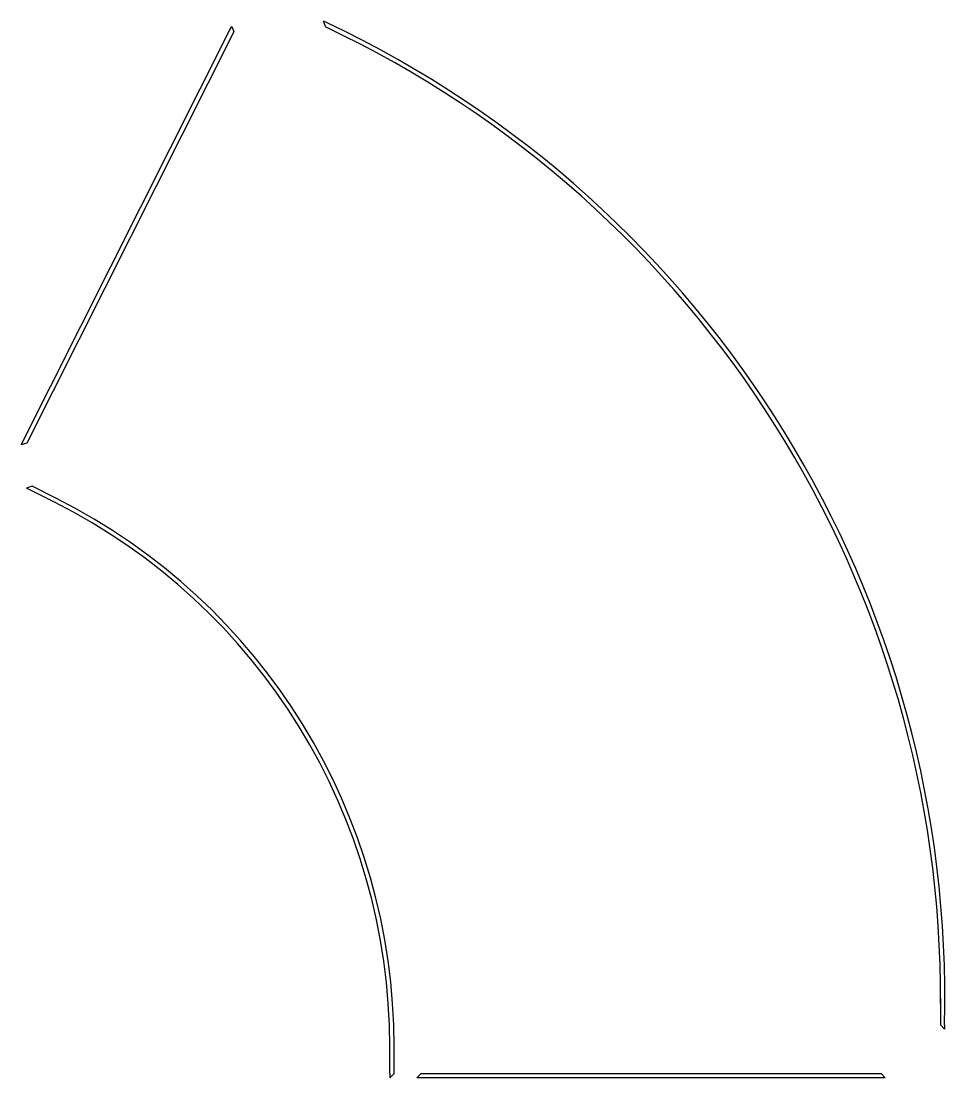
# Model space of a CAD drawing. Header units: millimetres. Extents: x 198 to 1055, y -49 to 930.
import ezdxf

# ---------------------------------------------------------------- set-up
doc = ezdxf.new("R2010")
doc.units = ezdxf.units.MM
doc.layers.get('0').update_dxf_attribs({"linetype": 'CONTINUOUS'})

msp = doc.modelspace()

# ---------------------------------------------------------------- linework, layer by layer
for p, q in [((481.84, 928.77), (478.32, 930.44)), ((480.28, 925.44), (478.32, 930.44)), ((208.45, 499.35), (203.08, 497.58)), ((228.98, 484.54), (203.08, 497.58)), ((230.78, 488.11), (208.45, 499.35)), ((1050.49, 25), (1050.49, 0)), ((1050.49, 0), (1054.09, -4)), ((1054.18, -0.1), (1054.09, -4)), ((539.86, -45), (539.86, -20)), ((543.86, -45), (543.86, -20)), ((539.86, -45), (539.86, -49)), ((543.86, -45), (539.86, -49))]:
    msp.add_line(p, q)
for points in [[(198.08, 537.58), (391.7, 922.23), (393.32, 925.44), (395.28, 920.44), (203.45, 539.35)], [(995.49, -49), (568.86, -49), (564.86, -49), (568.86, -45), (995.49, -45), (999.09, -49)]]:
    msp.add_lwpolyline(points, close=True)
for centre, radius, start, end in [((55, 25), 995.5, -0.29831, 64.71902), ((55, 25), 999.5, -1.43902, 64.71902), ((-25, -20), 564.86, 0, 63.28), ((-25, -20), 568.86, 0, 63.28)]:
    msp.add_arc(centre, radius, start, end)

doc.saveas('drawing.dxf')
